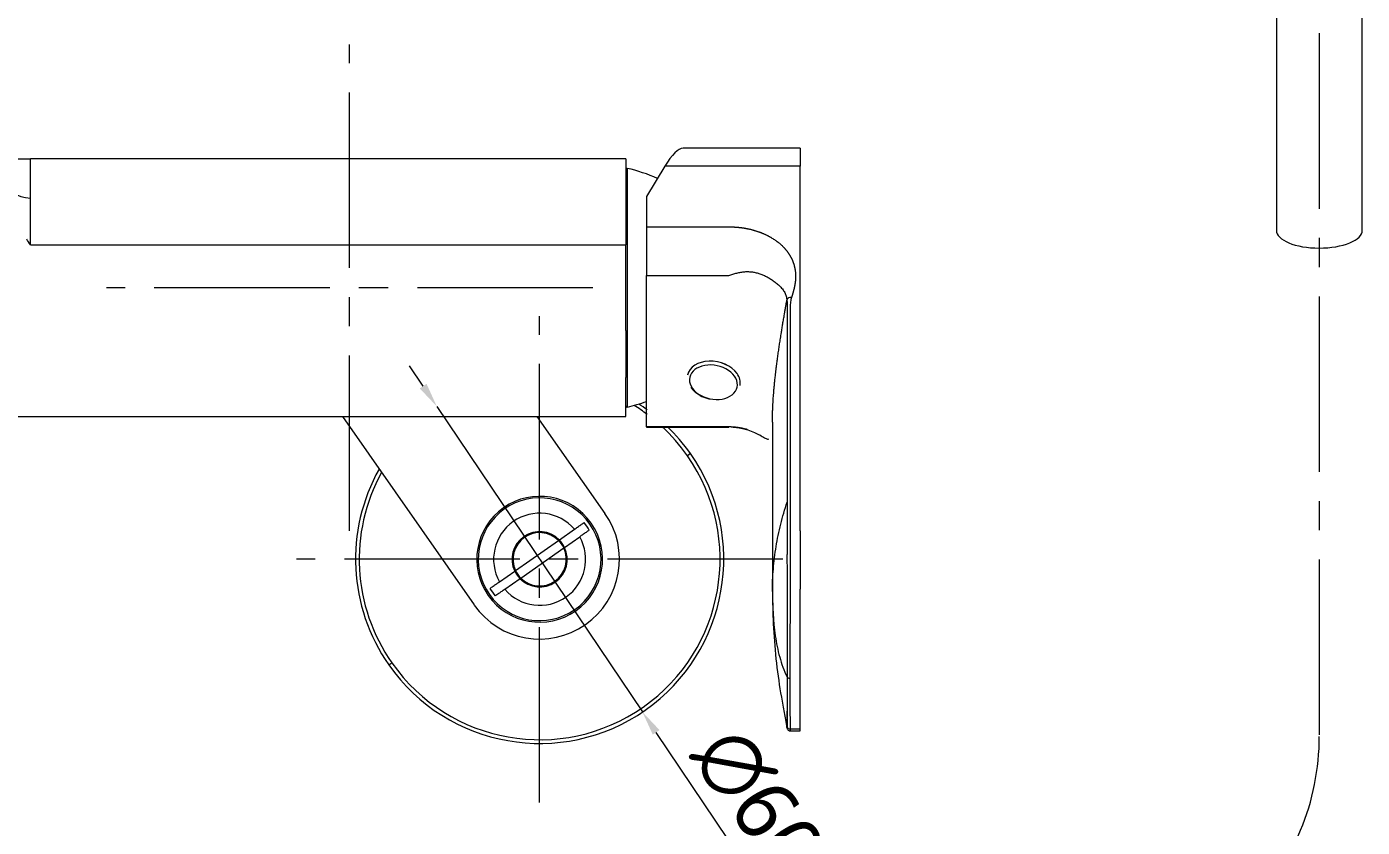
# Model space of a CAD drawing. Extents: x 1155 to 2284, y 0 to 827.
# Drawn here: x 1460.9 to 1678.5, y 143.5 to 273.9 of the extents above; entities that cross this region are included whole.
import ezdxf

# ---------------------------------------------------------------- set-up
doc = ezdxf.new("R2010")
doc.units = 0
doc.header["$LTSCALE"] = 3
doc.header["$MEASUREMENT"] = 0
doc.header["$PDMODE"] = 3
doc.header["$PDSIZE"] = -10
doc.linetypes.add('CENTER2', pattern=[28.575, 19.05, -3.175, 3.175, -3.175])
doc.layers.get('0').update_dxf_attribs({"linetype": 'CONTINUOUS'})
doc.layers.get('DEFPOINTS').update_dxf_attribs({"linetype": 'CONTINUOUS'})
doc.layers.add('1', color=7, linetype='CONTINUOUS')
doc.layers.add('Cneter', color=1, linetype='CENTER2', lineweight=13)
doc.styles.add('Daelim Dimension', font='NanumGothic.ttf')
doc.dimstyles.new('DEFAULT', dxfattribs={"dimscale": 2, "dimtxt": 2, "dimasz": 2, "dimexe": 0, "dimexo": 2, "dimgap": 1, "dimtad": 1, "dimdec": 1, "dimzin": 9, "dimdsep": 46, "dimtxsty": 'Daelim Dimension', "dimcen": 0.5, "dimclrd": 252, "dimclre": 252, "dimclrt": 3, "dimadec": 1, "dimazin": 0, "dimtfac": 1, "dimtdec": 1, "dimtix": 1, "dimtmove": 0, "dimatfit": 3, "dimfxl": 1, "dimtolj": 1, "dimtzin": 1, "dimlwd": 9, "dimlwe": 9, "dimarcsym": 0})

# ---------------------------------------------------------------- blocks, each defined once
blk = doc.blocks.new('*D12')
at = {"color": 5, "lineweight": 9, "ltscale": 0.5, "transparency": 16777216}
for p, q in [((1525.48, 215.37), (1523.24, 218.69)), ((1527.71, 212.05), (1561.21, 162.28)), ((1582.2, 131.08), (1563.44, 158.96))]:
    blk.add_line(p, q, dxfattribs=at)
at = {"color": 5, "ltscale": 0.5, "transparency": 16777216}
for points in [[(1526.03, 215.74), (1524.92, 215), (1527.71, 212.05)], [(1564, 159.33), (1562.89, 158.59), (1561.21, 162.28)]]:
    blk.add_solid(points, dxfattribs=at)
at = {"layer": 'DEFPOINTS', "color": 0, "ltscale": 0.5, "transparency": 16777216}
for p in [(1527.71, 212.05), (1561.21, 162.28)]:
    blk.add_point(p, dxfattribs=at)
at = {"color": 7, "ltscale": 0.5, "transparency": 16777216, "insert": (1580.12, 147.52), "char_height": 10, "attachment_point": 5, "rotation": 303.9408, "style": 'Daelim Dimension'}
blk.add_mtext('\\A1;∅60', dxfattribs=at)

msp = doc.modelspace()

# ---------------------------------------------------------------- linework, layer by layer
at = {"layer": '1', "color": 7, "linetype": 'Continuous', "lineweight": 18}
for p, q in [((1664.5, 316.96), (1664.5, 240.75)), ((1678.5, 240.75), (1678.5, 316.95)), ((1586.89, 254.11), (1567.85, 254.11)), ((1586.89, 254.11), (1586.89, 251.18)), ((1558.49, 252.4), (1461.49, 252.4)), ((1558.49, 252.4), (1558.49, 246.02)), ((1564.85, 251.18), (1561.89, 246.25)), ((1586.89, 191.81), (1586.89, 251.18)), ((1558.49, 246.02), (1558.49, 238.38)), ((1561.89, 246.25), (1561.89, 241.31)), ((1558.49, 224.42), (1558.49, 238.38)), ((1561.89, 208.72), (1561.89, 233.4)), ((1558.49, 224.42), (1558.49, 216.78)), ((1558.49, 210.4), (1558.49, 216.78)), ((1447.89, 210.4), (1558.49, 210.4)), ((1512.32, 210.4), (1533.81, 179.71)), ((1555.11, 194.62), (1544.06, 210.4)), ((1582.39, 209.48), (1582.39, 181.9)), ((1561.89, 208.72), (1561.89, 208.69)), ((1547.67, 190.32), (1550.14, 192.06)), ((1586.89, 191.81), (1586.89, 182.27)), ((1540.52, 185.32), (1547.54, 190.24)), ((1548.53, 189.1), (1551, 190.83)), ((1541.38, 184.09), (1548.4, 189.01)), ((1537.92, 183.5), (1540.4, 185.23)), ((1538.78, 182.27), (1541.26, 184.01)), ((1586.89, 159.5), (1586.89, 182.27)), ((1585.25, 159.19), (1586.89, 159.19)), ((1586.89, 159.19), (1586.89, 159.5))]:
    msp.add_line(p, q, dxfattribs=at)
at = {"layer": '1', "color": 7, "linetype": 'Continuous', "lineweight": 13}
for p, q in [((1461.49, 246.02), (1461.49, 252.4)), ((1558.73, 250.85), (1558.73, 211.95)), ((1586.89, 251.18), (1564.85, 251.18)), ((1461.49, 238.38), (1461.49, 246.02)), ((1461.49, 238.38), (1558.49, 238.38)), ((1576.62, 217.42), (1576.62, 217.43)), ((1569.04, 204.37), (1568.55, 204.03)), ((1541.88, 190.85), (1541.97, 190.73)), ((1547.04, 183.48), (1546.96, 183.6)), ((1519.89, 169.96), (1520.37, 170.3)), ((1586.89, 159.5), (1585.29, 159.5))]:
    msp.add_line(p, q, dxfattribs=at)
at = {"layer": '1', "color": 7, "linetype": 'Continuous', "lineweight": 18}
for centre, radius, start, end in [((1558.69, 250.65), 0.2, 77.3394, 180), ((1553.25, 226.45), 25, 65.4178, 77.3394), ((1558.69, 212.15), 0.2, 180, 282.6606), ((1553.25, 236.34), 25, 282.6606, 290.2077), ((1544.46, 187.16), 30, 54.2094, 57.4438), ((1544.46, 187.16), 30, 35, 46.2078), ((1544.46, 187.16), 30, 215, 35), ((1544.46, 187.16), 30, 150.6781, 215), ((1544.46, 187.16), 10.25, 305, 125), ((1544.46, 187.16), 10, 305, 125), ((1544.46, 187.16), 13, 215, 35), ((1544.46, 187.16), 10.25, 125, 305), ((1544.46, 187.16), 10, 125, 305), ((1544.46, 187.16), 7.5, 40.7392, 125), ((1544.46, 187.16), 7.5, 125, 209.2608), ((1544.46, 187.16), 4.5, 44.5941, 125), ((1544.46, 187.16), 4.35, 44.9282, 125), ((1544.46, 187.16), 9.38, 30.4114, 39.5886), ((1544.46, 187.16), 4.5, 125, 205.4059), ((1544.46, 187.16), 4.35, 125, 205.0718), ((1544.46, 187.16), 4.35, 25.0718, 44.9282), ((1544.46, 187.16), 4.5, 25.4059, 44.5941), ((1544.46, 187.16), 7.5, 305, 29.2608), ((1544.46, 187.16), 4.35, 305, 25.0718), ((1544.46, 187.16), 4.5, 305, 25.4059), ((1544.46, 187.16), 4.5, 205.4059, 224.5941), ((1544.46, 187.16), 4.35, 205.0718, 224.9282), ((1544.46, 187.16), 4.5, 224.5941, 305), ((1544.46, 187.16), 4.35, 224.9282, 305), ((1544.46, 187.16), 9.38, 210.4114, 219.5886), ((1544.46, 187.16), 7.5, 220.7392, 305)]:
    msp.add_arc(centre, radius, start, end, dxfattribs=at)
at = {"layer": '1', "color": 7, "linetype": 'Continuous', "lineweight": 13}
for start, end in [(53.405, 58.4703), (35, 47.3497), (215, 35), (151.2378, 215)]:
    msp.add_arc((1544.46, 187.16), 29.4, start, end, dxfattribs=at)
at = {"layer": '1', "color": 7, "linetype": 'Continuous', "lineweight": 18}
for centre, major_axis, ratio, start_param, end_param in [((1564.85, 244.11), (3.26, 9.96), 0.273325, 0.08914, 0.874531), ((1561.89, 234.24), (0, -10), 0.000004, 3.926991, 4.796553), ((1585.46, 229.17), (0.686, -0.296), 0.851743, 1.865733, 3.264571), ((1572.84, 216.33), (4.27, -0.85), 0.700225, 0.639061, 3.141585), ((1572.84, 216.32), (4.27, -0.85), 0.700225, 0.639061, 3.141585), ((1572.84, 216.33), (-4.27, 0.85), 0.700225, 3.141585, 3.780654), ((1572.84, 216.32), (-4.27, 0.85), 0.700225, 3.141585, 3.780654), ((1585.24, 168.11), (0.5, 0), 0.707107, 3.476742, 4.712384), ((1585.29, 159.98), (0.5, 0.017), 0.968868, 3.329328, 4.680139)]:
    msp.add_ellipse(centre, major_axis=major_axis, ratio=ratio, start_param=start_param, end_param=end_param, dxfattribs=at)
at = {"layer": '1', "color": 7, "linetype": 'Continuous', "lineweight": 13}
for centre, major_axis, ratio, start_param, end_param in [((1461.49, 249.07), (-4, 0), 0.764046, 0, 1.570796), ((1671.5, 240.75), (7, 0), 0.413444, 3.14159, 4.712386), ((1671.5, 240.75), (7, 0), 0.413444, 4.712386, 6.283183), ((1572.78, 216), (3.86, -0.77), 0.700225, 0.639061, 3.780654), ((1572.78, 216), (-3.86, 0.77), 0.700225, 0.639061, 3.780654)]:
    msp.add_ellipse(centre, major_axis=major_axis, ratio=ratio, start_param=start_param, end_param=end_param, dxfattribs=at)
at = {"layer": '1', "color": 7, "linetype": 'Continuous', "lineweight": 18}
for points, knots in [([(1457.49, 252.4), (1457.49, 252.4), (1457.5, 252.4), (1457.54, 252.4), (1457.56, 252.4), (1457.63, 252.4), (1457.67, 252.4), (1457.77, 252.4), (1457.82, 252.4), (1458, 252.4), (1458.14, 252.4), (1458.38, 252.4), (1458.47, 252.4), (1458.6, 252.4), (1458.64, 252.4), (1458.73, 252.4), (1458.78, 252.4), (1459.02, 252.4), (1459.22, 252.4), (1459.64, 252.4), (1459.86, 252.4), (1460.31, 252.4), (1460.54, 252.4), (1460.9, 252.4), (1461.07, 252.4), (1461.28, 252.4), (1461.38, 252.4), (1461.44, 252.4), (1461.46, 252.4), (1461.47, 252.4), (1461.47, 252.4), (1461.48, 252.4), (1461.48, 252.4), (1461.49, 252.4)], [0, 0, 0, 0, 0.0625, 0.0625, 0.125, 0.125, 0.1875, 0.1875, 0.25, 0.25, 0.375, 0.375, 0.4375, 0.4375, 0.46875, 0.46875, 0.5, 0.5, 0.625, 0.625, 0.75, 0.75, 0.875, 0.875, 0.9375, 0.96875, 0.984375, 0.992187, 0.996094, 0.996094, 0.998047, 0.998047, 1, 1, 1, 1]), ([(1570.5, 213.93), (1570.53, 213.91), (1570.92, 213.62), (1571.54, 213.4), (1572.11, 213.31), (1572.24, 213.3)], [0, 0, 0, 0, 0.066917, 0.801528, 1, 1, 1, 1]), ([(1582.39, 209.47), (1582.39, 209.49), (1582.39, 209.53), (1582.39, 209.58), (1582.39, 209.64), (1582.39, 209.7), (1582.39, 209.75), (1582.39, 209.81), (1582.39, 209.87), (1582.39, 209.92), (1582.39, 209.98), (1582.39, 210.02), (1582.39, 210.04), (1582.39, 210.04)], [0, 0, 0, 0, 0.099053, 0.198093, 0.29712, 0.396136, 0.495138, 0.594129, 0.693107, 0.792072, 0.891026, 0.989968, 1, 1, 1, 1]), ([(1578.36, 208.24), (1579.17, 207.94), (1580.26, 207.5), (1581.14, 206.91), (1581.56, 206.71), (1581.72, 206.73), (1581.78, 206.77)], [0, 0, 0, 0, 0.35502, 0.583471, 0.832361, 1, 1, 1, 1]), ([(1582.39, 181.9), (1582.39, 179.49), (1582.51, 177.08), (1582.86, 174.69), (1582.86, 174.68)], [0, 0, 0, 0, 0.992105, 1, 1, 1, 1]), ([(1582.43, 180.05), (1582.45, 178.22), (1582.6, 174.52), (1583.16, 168.87), (1583.89, 164.3), (1584.5, 161.26), (1584.69, 160.13), (1584.76, 159.71)], [0, 0, 0, 0, 0.268388, 0.54105, 0.802916, 0.924415, 1, 1, 1, 1]), ([(1584.78, 159.63), (1584.77, 159.64), (1584.77, 159.66), (1584.77, 159.7), (1584.76, 159.77), (1584.76, 159.84), (1584.76, 159.93), (1584.76, 160.03), (1584.76, 160.13), (1584.77, 160.25), (1584.77, 160.39), (1584.77, 160.53), (1584.78, 160.69), (1584.79, 160.87), (1584.79, 161.06), (1584.8, 161.28), (1584.81, 161.51), (1584.81, 161.78), (1584.81, 162.07), (1584.81, 162.29), (1584.81, 162.4)], [0, 0, 0, 0, 0.041518, 0.097899, 0.15428, 0.210662, 0.267043, 0.323424, 0.379806, 0.436187, 0.492568, 0.548949, 0.605331, 0.661712, 0.718093, 0.774475, 0.830856, 0.887237, 0.943619, 1, 1, 1, 1]), ([(1584.78, 159.63), (1584.79, 159.57), (1584.82, 159.45), (1584.95, 159.29), (1585.12, 159.2), (1585.24, 159.18), (1585.3, 159.19)], [0, 0, 0, 0, 0.242946, 0.497783, 0.753748, 1, 1, 1, 1]), ([(1584.8, 159.87), (1584.8, 159.83), (1584.8, 159.76), (1584.8, 159.68), (1584.79, 159.63), (1584.79, 159.6), (1584.79, 159.6), (1584.79, 159.6)], [0, 0, 0, 0, 0.220516, 0.441033, 0.661549, 0.882065, 1, 1, 1, 1])]:
    msp.add_open_spline(points, degree=3, knots=knots, dxfattribs=at)
at = {"layer": '1', "color": 7, "linetype": 'Continuous', "lineweight": 13}
for points in [[(1561.89, 241.31), (1562.61, 241.31), (1564.02, 241.31), (1565.99, 241.31), (1567.83, 241.31), (1569.54, 241.31), (1571.14, 241.31), (1572.64, 241.31), (1574.03, 241.32), (1574.89, 241.31), (1575.3, 241.31)], [(1584.75, 229.39), (1584.75, 229.31), (1584.77, 229.13), (1584.78, 228.81), (1584.79, 228.41), (1584.8, 227.94), (1584.8, 227.4), (1584.8, 226.82), (1584.8, 226.19), (1584.8, 225.51), (1584.8, 224.78), (1584.8, 224), (1584.8, 223.15), (1584.8, 222.24), (1584.8, 221.26), (1584.8, 220.21), (1584.8, 219.08), (1584.8, 217.86), (1584.8, 216.55), (1584.8, 215.14), (1584.8, 213.62), (1584.8, 211.99), (1584.8, 210.23), (1584.8, 208.35), (1584.8, 206.31), (1584.8, 204.13), (1584.8, 201.77), (1584.8, 199.24), (1584.8, 197.42), (1584.8, 196.48)], [(1585.5, 229.81), (1585.47, 229.71), (1585.41, 229.49), (1585.34, 229.12), (1585.3, 228.7), (1585.28, 228.21), (1585.28, 227.67), (1585.28, 227.09), (1585.28, 226.46), (1585.28, 225.78), (1585.28, 225.05), (1585.28, 224.27), (1585.28, 223.42), (1585.28, 222.52), (1585.28, 221.54), (1585.28, 220.48), (1585.28, 219.35), (1585.28, 218.13), (1585.28, 216.82), (1585.28, 215.41), (1585.28, 213.9), (1585.28, 212.26), (1585.28, 210.51), (1585.28, 208.62), (1585.28, 206.58), (1585.28, 204.4), (1585.28, 202.04), (1585.28, 199.51), (1585.28, 197.69), (1585.28, 196.75)], [(1575.3, 208.72), (1574.89, 208.72), (1574.03, 208.72), (1572.64, 208.72), (1571.14, 208.72), (1569.54, 208.72), (1567.83, 208.72), (1565.99, 208.72), (1564.02, 208.72), (1562.61, 208.72), (1561.89, 208.72)], [(1582.39, 181.9), (1582.39, 183.13), (1582.49, 185.58), (1582.94, 189.24), (1583.7, 192.88), (1584.4, 195.29), (1584.8, 196.48)], [(1585.28, 196.75), (1585.28, 196.16), (1585.28, 195.02), (1585.29, 193.37), (1585.3, 192.32), (1585.3, 191.81)]]:
    msp.add_open_spline(points, degree=3, dxfattribs=at)
for points, degree, knots in [([(1575.3, 241.31), (1575.65, 241.32), (1575.98, 241.3), (1576.3, 241.29), (1576.62, 241.26), (1577.28, 241.21), (1577.92, 241.1), (1579.23, 240.87), (1580.42, 240.41), (1581.61, 239.96), (1583.59, 238.67), (1584.33, 237.87), (1585.08, 237.05), (1585.53, 236.11), (1585.99, 235.13), (1586.12, 234.06), (1586.18, 233.5), (1586.16, 232.92), (1586.13, 232.37), (1586.02, 231.78), (1585.93, 231.3), (1585.78, 230.74), (1585.68, 230.39), (1585.5, 229.81)], 2, [0, 0, 0, 0.03125, 0.03125, 0.0625, 0.0625, 0.125, 0.125, 0.25, 0.25, 0.375, 0.5, 0.5, 0.625, 0.625, 0.75, 0.75, 0.8125, 0.8125, 0.875, 0.875, 0.9375, 0.9375, 1, 1, 1]), ([(1561.89, 233.4), (1562.23, 233.4), (1562.9, 233.4), (1563.88, 233.4), (1564.82, 233.4), (1565.72, 233.4), (1566.58, 233.4), (1567.4, 233.4), (1568.18, 233.4), (1568.93, 233.4), (1569.63, 233.4), (1570.28, 233.4), (1570.9, 233.4), (1571.48, 233.4), (1572.02, 233.4), (1572.52, 233.4), (1572.98, 233.4), (1573.4, 233.4), (1573.77, 233.4), (1574.11, 233.4), (1574.41, 233.4), (1574.67, 233.4), (1574.88, 233.4), (1575.06, 233.4), (1575.19, 233.4), (1575.27, 233.4), (1575.3, 233.4)], 3, [0, 0, 0, 0, 0.076205, 0.149406, 0.219604, 0.286799, 0.35099, 0.412179, 0.470363, 0.525545, 0.577723, 0.626899, 0.67307, 0.716238, 0.756403, 0.793566, 0.827725, 0.858882, 0.887034, 0.912181, 0.934324, 0.953464, 0.969602, 0.982737, 0.99287, 1, 1, 1, 1]), ([(1575.3, 233.4), (1575.41, 233.44), (1575.63, 233.51), (1575.95, 233.61), (1576.27, 233.7), (1576.59, 233.79), (1576.91, 233.87), (1577.24, 233.93), (1577.56, 233.98), (1577.88, 234.01), (1578.2, 234.03), (1578.51, 234.02), (1578.83, 234), (1579.14, 233.97), (1579.44, 233.92), (1579.75, 233.85), (1580.05, 233.77), (1580.35, 233.67), (1580.65, 233.56), (1580.95, 233.43), (1581.24, 233.3), (1581.53, 233.15), (1581.82, 232.99), (1582.11, 232.81), (1582.4, 232.63), (1582.68, 232.43), (1582.96, 232.22), (1583.24, 231.99), (1583.51, 231.74), (1583.77, 231.48), (1584.01, 231.2), (1584.22, 230.91), (1584.4, 230.61), (1584.54, 230.32), (1584.64, 230.01), (1584.71, 229.71), (1584.74, 229.5), (1584.75, 229.39)], 3, [0, 0, 0, 0, 0.025804, 0.050134, 0.07514, 0.100471, 0.125948, 0.151598, 0.177357, 0.203213, 0.229143, 0.255128, 0.28118, 0.307337, 0.333641, 0.360119, 0.386798, 0.413724, 0.440941, 0.468489, 0.496411, 0.524751, 0.55356, 0.582893, 0.612815, 0.643412, 0.6748, 0.707127, 0.740659, 0.775618, 0.811118, 0.845802, 0.87929, 0.91152, 0.942416, 0.971921, 1, 1, 1, 1]), ([(1582.39, 210.04), (1582.39, 210.06), (1582.39, 210.1), (1582.39, 210.15), (1582.39, 210.21), (1582.39, 210.27), (1582.4, 210.33), (1582.4, 210.39), (1582.4, 210.44), (1582.4, 210.5), (1582.4, 210.56), (1582.4, 210.62), (1582.4, 210.68), (1582.4, 210.74), (1582.41, 210.8), (1582.41, 210.86), (1582.41, 210.92), (1582.41, 210.98), (1582.41, 211.04), (1582.42, 211.1), (1582.42, 211.16), (1582.42, 211.22), (1582.42, 211.28), (1582.42, 211.34), (1582.43, 211.4), (1582.43, 211.46), (1582.43, 211.52), (1582.43, 211.58), (1582.44, 211.64), (1582.44, 211.7), (1582.44, 211.76), (1582.44, 211.82), (1582.45, 211.89), (1582.45, 211.95), (1582.45, 212.01), (1582.46, 212.07), (1582.46, 212.13), (1582.47, 212.34), (1582.49, 212.69), (1582.52, 213.19), (1582.55, 213.69), (1582.6, 214.24), (1582.64, 214.82), (1582.7, 215.46), (1582.77, 216.13), (1582.83, 216.75), (1582.9, 217.32), (1582.96, 217.83), (1583.02, 218.36), (1583.1, 218.99), (1583.2, 219.73), (1583.31, 220.58), (1583.44, 221.43), (1583.56, 222.29), (1583.7, 223.16), (1583.83, 224.01), (1583.96, 224.8), (1584.08, 225.54), (1584.21, 226.3), (1584.31, 226.87), (1584.37, 227.25), (1584.4, 227.43), (1584.43, 227.61), (1584.46, 227.79), (1584.5, 227.97), (1584.53, 228.15), (1584.56, 228.33), (1584.59, 228.51), (1584.62, 228.69), (1584.65, 228.86), (1584.68, 229.04), (1584.71, 229.21), (1584.74, 229.33), (1584.75, 229.39)], 3, [0, 0, 0, 0, 0.003293, 0.006957, 0.010621, 0.014284, 0.017947, 0.021609, 0.025271, 0.028932, 0.032593, 0.036254, 0.039914, 0.043574, 0.047233, 0.050892, 0.054551, 0.058209, 0.061867, 0.065524, 0.069181, 0.072838, 0.076494, 0.08015, 0.083805, 0.08746, 0.091114, 0.094769, 0.098422, 0.102076, 0.105729, 0.109382, 0.113034, 0.116686, 0.120337, 0.123989, 0.127639, 0.13129, 0.159982, 0.188623, 0.217214, 0.245755, 0.279436, 0.314161, 0.349933, 0.386756, 0.412315, 0.438579, 0.465549, 0.493227, 0.534939, 0.577421, 0.620677, 0.66062, 0.703077, 0.748061, 0.78275, 0.81805, 0.853964, 0.890494, 0.899106, 0.907687, 0.916237, 0.924754, 0.933241, 0.941696, 0.95012, 0.958512, 0.966873, 0.975202, 0.983499, 0.991765, 1, 1, 1, 1]), ([(1578.37, 208.27), (1578.3, 208.29), (1578.15, 208.33), (1577.94, 208.38), (1577.73, 208.43), (1577.53, 208.47), (1577.34, 208.51), (1577.16, 208.55), (1576.98, 208.58), (1576.81, 208.6), (1576.65, 208.62), (1576.5, 208.64), (1576.36, 208.66), (1576.22, 208.67), (1576.1, 208.68), (1575.98, 208.69), (1575.87, 208.7), (1575.77, 208.7), (1575.68, 208.71), (1575.59, 208.71), (1575.52, 208.72), (1575.45, 208.72), (1575.39, 208.72), (1575.35, 208.72), (1575.32, 208.72), (1575.3, 208.72)], 3, [0, 0, 0, 0, 0.070814, 0.141272, 0.209218, 0.274616, 0.337411, 0.397541, 0.454936, 0.509542, 0.561329, 0.610203, 0.656113, 0.699273, 0.739883, 0.777974, 0.813525, 0.846486, 0.876791, 0.904382, 0.929207, 0.951221, 0.970381, 0.986652, 1, 1, 1, 1]), ([(1584.8, 196.48), (1584.8, 196.34), (1584.8, 196.07), (1584.8, 195.66), (1584.8, 195.26), (1584.8, 194.88), (1584.8, 194.5), (1584.8, 194.13), (1584.8, 193.77), (1584.8, 193.42), (1584.8, 193.08), (1584.8, 192.75), (1584.81, 192.43), (1584.81, 192.12), (1584.81, 191.82), (1584.81, 191.62), (1584.81, 191.52)], 3, [0, 0, 0, 0, 0.084099, 0.166249, 0.24645, 0.324702, 0.401004, 0.475357, 0.54776, 0.618214, 0.686719, 0.753273, 0.817879, 0.880535, 0.941242, 1, 1, 1, 1]), ([(1585.3, 191.81), (1585.3, 191.8), (1585.3, 191.78), (1585.3, 191.74), (1585.3, 191.71), (1585.3, 191.67), (1585.3, 191.64), (1585.3, 191.6), (1585.3, 191.56), (1585.3, 191.52), (1585.3, 191.48), (1585.3, 191.44), (1585.3, 191.4), (1585.3, 191.36), (1585.3, 191.32), (1585.3, 191.28), (1585.3, 191.24), (1585.3, 191.2), (1585.3, 191.15), (1585.3, 191.11), (1585.3, 191.06), (1585.3, 191.02), (1585.3, 190.97), (1585.3, 190.93), (1585.3, 190.88), (1585.3, 190.83), (1585.3, 190.79), (1585.3, 190.69), (1585.3, 190.54), (1585.29, 190.31), (1585.29, 190.02), (1585.28, 189.68), (1585.28, 189.32), (1585.27, 188.98), (1585.26, 188.59), (1585.26, 188.15), (1585.26, 187.64), (1585.26, 187.12), (1585.26, 186.57), (1585.26, 185.96), (1585.27, 185.42), (1585.27, 185), (1585.28, 184.72), (1585.28, 184.48), (1585.28, 184.28), (1585.28, 184.12), (1585.28, 183.99), (1585.29, 183.87), (1585.29, 183.76), (1585.29, 183.64), (1585.29, 183.52), (1585.29, 183.41), (1585.29, 183.29), (1585.29, 183.18), (1585.29, 183.07), (1585.29, 182.96), (1585.29, 182.86), (1585.29, 182.75), (1585.29, 182.65), (1585.29, 182.55), (1585.29, 182.46), (1585.29, 182.36), (1585.29, 182.3), (1585.29, 182.27)], 3, [0, 0, 0, 0, 0.004706, 0.009459, 0.014259, 0.019107, 0.024001, 0.028943, 0.033932, 0.038967, 0.044051, 0.049181, 0.054358, 0.059582, 0.064854, 0.070173, 0.075539, 0.080952, 0.086412, 0.091919, 0.097474, 0.103075, 0.108724, 0.11442, 0.120163, 0.125953, 0.131791, 0.137676, 0.15937, 0.18674, 0.219786, 0.258506, 0.301999, 0.33873, 0.368699, 0.42346, 0.47564, 0.524898, 0.579466, 0.639345, 0.704534, 0.73477, 0.761459, 0.784599, 0.804191, 0.820235, 0.83273, 0.841678, 0.853538, 0.865212, 0.876699, 0.887999, 0.899113, 0.910041, 0.920782, 0.931337, 0.941705, 0.951887, 0.961882, 0.971691, 0.981314, 0.99075, 1, 1, 1, 1]), ([(1585.29, 159.5), (1585.29, 159.49), (1585.29, 159.48), (1585.29, 159.47), (1585.29, 159.46), (1585.29, 159.45), (1585.29, 159.44), (1585.29, 159.43), (1585.29, 159.42), (1585.29, 159.4), (1585.29, 159.39), (1585.29, 159.38), (1585.29, 159.37), (1585.29, 159.36), (1585.29, 159.35), (1585.29, 159.34), (1585.29, 159.33), (1585.29, 159.32), (1585.29, 159.31), (1585.29, 159.3), (1585.29, 159.3), (1585.29, 159.29), (1585.29, 159.28), (1585.29, 159.27), (1585.29, 159.26), (1585.29, 159.26), (1585.29, 159.25), (1585.29, 159.24), (1585.29, 159.24), (1585.29, 159.23), (1585.29, 159.22), (1585.28, 159.21), (1585.28, 159.19), (1585.28, 159.19), (1585.28, 159.19), (1585.28, 159.19)], 3, [0, 0, 0, 0, 0.019148, 0.038494, 0.058036, 0.077775, 0.09771, 0.117843, 0.138172, 0.158698, 0.179421, 0.200341, 0.221458, 0.242772, 0.264282, 0.285989, 0.307894, 0.329995, 0.352293, 0.374788, 0.39748, 0.420369, 0.443455, 0.466738, 0.490218, 0.513894, 0.537768, 0.561838, 0.586106, 0.610571, 0.635232, 0.710619, 0.828811, 0.989804, 1, 1, 1, 1])]:
    msp.add_open_spline(points, degree=degree, knots=knots, dxfattribs=at)
at = {"layer": '1', "color": 7, "linetype": 'Continuous', "lineweight": 18}
for points, degree in [([(1461.49, 238.38), (1461.29, 238.7), (1461.08, 239.01), (1460.88, 239.33)], 3), ([(1569.1, 215.16), (1569.63, 214.42), (1570.5, 213.93)], 2), ([(1561.89, 208.7), (1575.3, 208.7)], 1), ([(1575.65, 208.73), (1577.02, 208.65), (1578.26, 208.3)], 2), ([(1550.14, 192.06), (1550.31, 192.17), (1550.64, 192.41), (1551.16, 192.77), (1551.51, 193.01), (1551.69, 193.14)], 3), ([(1552.55, 191.91), (1552.37, 191.79), (1552.02, 191.54), (1551.5, 191.18), (1551.17, 190.95), (1551, 190.83)], 3), ([(1584.81, 191.52), (1584.81, 191.41), (1584.81, 191.18), (1584.81, 190.83), (1584.81, 190.49), (1584.8, 190.15), (1584.79, 189.82), (1584.79, 189.49), (1584.78, 189.16), (1584.77, 188.83), (1584.77, 188.5), (1584.77, 188.18), (1584.76, 187.84), (1584.76, 187.51), (1584.76, 187.16), (1584.76, 186.81), (1584.76, 186.45), (1584.77, 186.07), (1584.77, 185.68), (1584.78, 185.27), (1584.78, 184.85), (1584.79, 184.4), (1584.79, 183.92), (1584.8, 183.41), (1584.8, 182.89), (1584.8, 182.54), (1584.8, 182.37)], 3), ([(1536.38, 182.42), (1536.55, 182.54), (1536.91, 182.79), (1537.42, 183.15), (1537.75, 183.38), (1537.92, 183.5)], 3), ([(1538.78, 182.27), (1538.61, 182.16), (1538.28, 181.92), (1537.77, 181.56), (1537.41, 181.32), (1537.24, 181.19)], 3), ([(1584.8, 182.37), (1584.8, 181.96), (1584.79, 181.14), (1584.79, 179.93), (1584.78, 178.73), (1584.78, 177.54), (1584.78, 176.37), (1584.77, 175.22), (1584.77, 174.1), (1584.77, 173), (1584.77, 171.94), (1584.77, 170.9), (1584.77, 169.89), (1584.77, 168.92), (1584.77, 168.3), (1584.77, 168)], 3), ([(1585.29, 182.27), (1585.28, 181.85), (1585.28, 181.03), (1585.27, 179.81), (1585.26, 178.59), (1585.26, 177.39), (1585.25, 176.21), (1585.25, 175.06), (1585.25, 173.92), (1585.25, 172.82), (1585.24, 171.74), (1585.24, 170.69), (1585.24, 169.68), (1585.24, 168.7), (1585.24, 168.07), (1585.24, 167.76)], 3), ([(1582.86, 174.68), (1583.03, 173.51), (1583.26, 172.36), (1583.57, 171.22)], 3), ([(1583.57, 171.22), (1583.87, 170.13), (1584.25, 169.05), (1584.77, 168)], 3), ([(1584.77, 168), (1584.77, 167.69), (1584.77, 167.09), (1584.77, 166.24), (1584.77, 165.42), (1584.77, 164.65), (1584.77, 163.93), (1584.77, 163.25), (1584.77, 162.61), (1584.78, 162.03), (1584.78, 161.49), (1584.78, 161.01), (1584.79, 160.57), (1584.79, 160.19), (1584.8, 159.97), (1584.8, 159.87)], 3), ([(1585.24, 167.76), (1585.24, 167.45), (1585.24, 166.85), (1585.24, 165.98), (1585.24, 165.16), (1585.24, 164.38), (1585.25, 163.64), (1585.25, 162.95), (1585.25, 162.31), (1585.25, 161.71), (1585.26, 161.17), (1585.26, 160.67), (1585.27, 160.22), (1585.28, 159.83), (1585.28, 159.6), (1585.29, 159.5)], 3)]:
    msp.add_open_spline(points, degree=degree, dxfattribs=at)
at = {"layer": 'Cneter', "lineweight": 5, "ltscale": 0.5}
for p, q in [((1671.5, 315.71), (1671.5, 158.31)), ((1513.49, 191.78), (1513.49, 271.02)), ((1553.11, 231.4), (1473.86, 231.4)), ((1544.46, 147.54), (1544.46, 226.79)), ((1584.09, 187.16), (1504.84, 187.16))]:
    msp.add_line(p, q, dxfattribs=at)
for centre, start, end in [((1478.49, 158.31), 180, 270), ((1631.5, 158.31), 270, 0.0001)]:
    msp.add_arc(centre, 40, start, end, dxfattribs=at)

# ---------------------------------------------------------------- dimensions: what is measured, and where the dimension line sits
at = {"color": 5, "ltscale": 0.5}
dim = msp.add_diameter_dim_2p(p1=(1527.71, 212.05), p2=(1561.21, 162.28), dimstyle='DEFAULT', override={"dimtxt": 5, "dimdec": 0, "dimclrd": 5, "dimclre": 5, "dimclrt": 7}, dxfattribs=at)
dim.commit()
dim.dimension.update_dxf_attribs({"geometry": '*D12', "text_midpoint": (1580.12, 147.52)})

doc.saveas('drawing.dxf')
